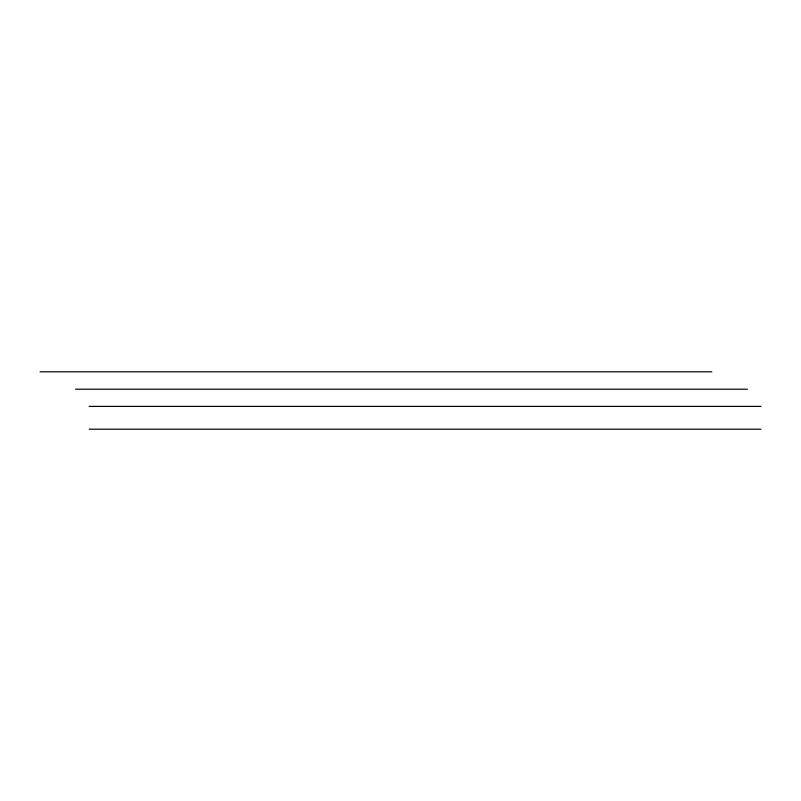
<?xml version="1.0" encoding="UTF-8"?>
<svg xmlns="http://www.w3.org/2000/svg" width="801" height="801" viewBox="0 0 801 801"><rect width="100%" height="100%" fill="white"/><g stroke="black" fill="none" stroke-linecap="round" stroke-linejoin="round"><path stroke-width="1.2" d="M40.05 371.804L711.849 371.804M75.584 389.216L747.373 389.216M89.151 406.397L760.95 406.397M89.151 429.196L760.95 429.196"/></g></svg>
